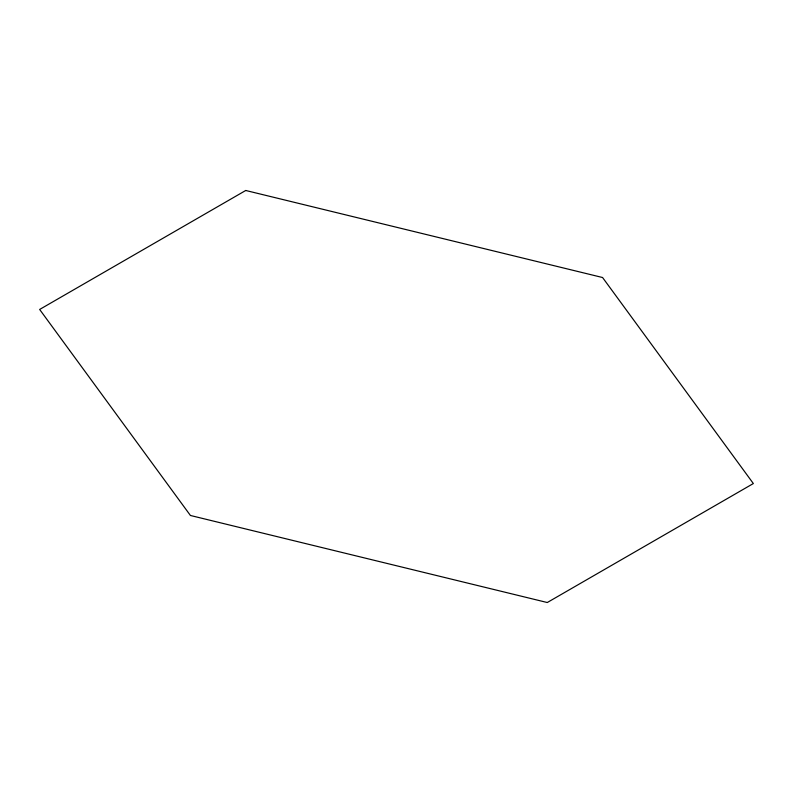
<?xml version="1.0" encoding="UTF-8"?>
<svg xmlns="http://www.w3.org/2000/svg" width="793" height="793" viewBox="0 0 793 793"><rect width="100%" height="100%" fill="white"/><g stroke="black" fill="none" stroke-linecap="round" stroke-linejoin="round"><path stroke-width="1.19" d="M245.731 190.479L39.65 309.458L190.429 515.48L547.269 602.521L753.35 483.542L602.571 277.52L245.731 190.479"/></g></svg>
